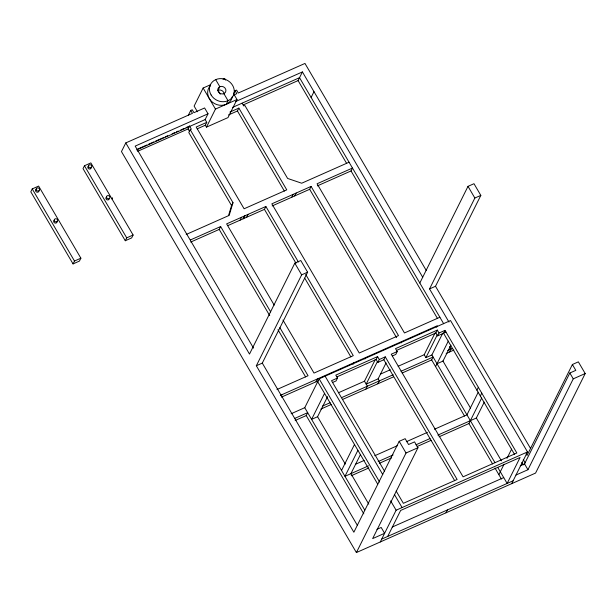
<?xml version="1.0" encoding="UTF-8"?>
<svg xmlns="http://www.w3.org/2000/svg" width="616" height="616" viewBox="0 0 616 616"><rect width="100%" height="100%" fill="white"/><g stroke="black" fill="none" stroke-linecap="round" stroke-linejoin="round"><path stroke-width="0.92" d="M228.551 215.561L231.554 205.552L232.994 202.664L190.236 129.676L191.353 129.183L189.52 126.057L186.04 127.604M232.994 202.664L229.167 215.4L186.201 234.457M32.24 188.912L30.8 191.799L73.05 263.91L79.441 261.076L80.881 258.189L38.631 186.078L32.24 188.912L74.49 261.022L73.05 263.91M84.469 165.743L83.029 168.63L125.279 240.74L131.67 237.907L133.11 235.019L90.86 162.909L84.469 165.743L126.719 237.853L125.279 240.74M136.644 149.95L205.143 119.566L208.023 113.791L204.604 107.962L193.948 112.682L192.238 109.764L190.744 110.426L192.454 113.344L125.787 142.92L121.468 151.582L356.395 552.56L535.573 473.073L585.2 373.542L578.355 361.861L572.387 364.51L527.08 455.386L526.11 453.73M111.981 198.968L112.566 197.798M188.388 115.154L190.744 110.426M210.58 84.715L203.126 88.026L194.117 106.091L197.436 111.758M137.614 151.328L188.08 128.944L189.52 126.057M190.236 129.676L188.796 132.563L231.554 205.552M220.289 94.163L218.033 90.321L219.835 86.71L215.692 79.641M197.205 128.829L205.336 125.217L206.768 122.345L205.143 119.566M205.336 125.217L206.46 127.135L215.461 109.086L237.006 99.53L233.68 93.855M210.241 85.87A12.682 11.265 26.5 0 0 210.703 100.516A12.682 11.265 26.5 0 0 226.234 104.304L228.028 100.701L223.885 93.624M233.911 93.116L235.089 90.76L236.583 90.098L238.292 93.016L304.966 63.44L426.249 270.447M237.006 99.53L227.997 117.594L206.46 127.135M228.498 114.953L237.437 110.988L238.877 108.1L286.771 189.851L244.098 208.778L196.204 127.027L206.768 122.345M190.706 242.065L219.204 229.422L220.644 226.534L270.663 311.904M422.707 277.238L302.418 71.926L298.098 80.588L243.274 104.905M240.109 220.151L241.549 217.263M243.097 218.826L244.537 215.939M243.628 218.588L245.068 215.708M246.616 217.263L248.055 214.383M311.119 97.467L313.991 91.692M227.812 225.602L264.433 209.363L265.873 206.475L298.406 262.008M291.738 197.251L293.178 194.363M294.725 195.927L296.165 193.039M272.149 205.936L309.656 189.304L311.095 186.417L398.506 335.605L359.251 353.014L271.841 203.827L311.095 186.417M376.915 529.36L381.181 527.465L384.607 533.302L372.657 538.6L417.979 447.709L414.553 441.872L408.577 444.521L405.159 438.677L399.191 441.325L353.869 532.224L256.333 365.75L262.3 363.101L307.623 272.203L300.785 260.522L294.81 263.171L249.495 354.069L125.787 142.92M317.356 185.886L351.035 170.948L352.475 168.06L317.071 183.768L404.473 332.956L439.886 317.248M256.333 365.75L301.655 274.844L307.623 272.203M281.32 396.065L282.036 394.625M316.008 381.805L317.448 378.917M291.099 413.752L304.751 407.692L319.142 378.832L450.535 320.551L527.512 451.928L511.68 483.675M295.141 420.482L306.237 415.561L307.677 412.674L294.756 418.403M324.547 393.393L311.596 419.373L317.571 416.724L327.596 396.612M377.593 356.587L376.153 359.475L377.862 362.393L379.302 359.505L377.593 356.587L335.789 375.129L337.499 378.047L336.059 380.934L332.648 382.451M352.991 364.272L353.715 362.824M364.942 358.974L365.658 357.526M338.415 392.762L364.48 381.204L375.344 359.421M377.469 361.5L366.189 384.122L367.398 386.186L365.958 389.073M419.827 283.014L468.006 186.355L473.981 183.707L480.827 195.388L435.512 286.271L429.545 288.919L448.956 322.045M377.862 362.393L383.837 359.744L385.277 356.856L457.118 479.479L403.365 503.318L396.157 491.021M364.48 381.204L366.189 384.122L378.132 378.825L386.07 362.901M377.901 383.768L379.34 380.888L378.132 378.825M401.208 342.889L401.925 341.441M437.314 330.091L435.882 332.979L437.591 335.897L439.031 333.01L437.314 330.091L395.51 348.641L397.22 351.559L395.78 354.446L392.369 355.956M429.545 288.919L474.859 198.036L480.827 195.388M341.534 470.462L354.485 444.49M357.904 450.327L344.952 476.307L368.491 465.865M360.529 454.385L350.92 473.658L368.784 504.142M436.613 327.181L437.329 325.733L280.334 395.38M398.144 366.274L424.201 354.708L435.065 332.925M424.201 354.708L425.91 357.634L437.191 335.004M425.91 357.634L431.885 354.978L442.75 333.194M397.22 351.559L391.245 354.208L463.086 476.83L516.839 452.983L444.998 330.361L443.558 333.248L437.591 335.897M402.179 373.003L431.654 359.929L433.094 357.041L401.016 371.271M435.574 366.628L448.294 341.118M450.927 345.168L442.989 361.091L437.013 363.74M449.572 351.982L451.012 349.095L449.557 346.6M356.395 552.56L406.029 453.006L417.979 447.709M380.288 541.957L396.119 510.21L527.512 451.928M387.703 536.428L400.654 510.448L520.096 457.465L507.145 483.437L497.89 467.644M476.915 390.182L478.355 387.295M478.232 392.207L466.951 414.83L434.457 429.244M480.334 396.019L481.774 393.131M439.069 436.806L468.93 423.554L481.65 398.044M437.876 435.081L476.345 418.018L484.284 402.102M445.984 512.82L447.424 509.933M498.868 474.651L504.065 464.218M506.991 458.358L511.588 449.141M520.258 465.773L524.532 463.879L569.838 373.003L575.814 370.355L572.387 364.51M516 475.021L527.951 469.715L573.257 378.84L585.2 373.542M226.234 104.304L228.813 102.71A12.682 11.265 26.5 0 0 232.363 96.389M445.976 332.032L443.558 333.248L514.445 454.231M223.007 79.202L224.663 78.471L225.618 80.088M233.518 95.133L236.798 93.678L235.089 90.76M208.023 113.791L135.174 146.108L253.515 348.109M235.705 101.509L302.418 71.926M137.314 149.218L146.885 144.968M148.625 144.198L153.846 141.88M155.586 141.11L163.417 137.638M165.157 136.868L167.768 135.705M172.118 133.78L174.728 132.617M176.469 131.847L178.209 131.077M180.819 129.922L184.299 128.374M232.679 107.353L299.538 77.693L443.682 323.739M229.937 112.066L238.877 108.1M74.49 261.022L80.881 258.189M126.719 237.853L133.11 235.019M349.056 162.224L301.701 183.221L287.61 178.44L244.852 105.451L243.728 105.952L242.103 103.172M190.421 239.947L220.644 226.534M265.873 206.475L226.619 223.885L274.205 305.113M276.961 389.512L308.054 375.729L279.887 327.65M281.458 397.127L318.595 380.65M336.96 376.861L376.153 359.475M396.681 350.365L435.882 332.979M337.499 378.047L331.524 380.696L384.63 471.34M379.302 359.505L385.277 356.856M439.031 333.01L444.998 330.361M380.765 373.981L390.321 369.739M322.314 406.183L330.114 402.718M341.387 397.72L393.216 374.736M447.632 350.596L452.722 348.333M320.874 409.07L331.277 404.45M342.55 399.453L393.509 376.846M446.161 353.492L453.846 350.088M355.409 464.31L364.187 460.414M374.728 455.74L397.566 445.607M406.344 441.71L427.427 432.363M378.147 461.577L393.085 454.955M415.916 444.821L429.968 438.592M351.243 475.76L368.807 467.968M379.348 463.294L391.645 457.842M417.117 446.538L431.169 440.309M392.184 527.08L503.726 477.6M381.728 539.077L513.12 480.788M218.033 90.321L219.026 90.028A4.166 3.704 26.5 0 1 224.139 94.14M468.006 186.355L474.859 198.036M294.81 263.171L301.655 274.844M569.838 373.003L573.257 378.84M435.512 286.271L530.622 448.594M523.269 459.567L525.209 462.87M524.532 463.879L527.951 469.715M298.098 80.588L346.646 163.448M351.035 170.948L437.476 318.48M521.829 462.462L523.284 464.934M470.508 408.062L442.873 360.899M476.345 418.018L501.447 460.868M431.885 354.978L494.995 462.701M431.654 359.929L464.549 416.07M468.93 423.554L492.592 463.933M495.002 468.052L501.432 479.032M309.656 189.304L396.581 337.66M383.837 359.744L454.708 480.703M237.437 110.988L284.369 191.083M203.126 88.026L215.461 109.086M305.69 274.436L353.276 355.663L314.021 373.073L282.944 320.035M264.433 209.363L295.996 263.232M304.735 278.155L350.866 356.895M399.191 441.325L406.029 453.006M188.08 128.944L189.459 131.285M325.117 376.184L382.728 474.512M394.34 494.34L402.086 507.561M319.142 378.832L379.602 482.02M390.644 500.87L396.119 510.21M317.702 381.72L377.7 484.114M219.204 229.422L269.708 315.623M277.962 329.714L305.644 376.954M317.571 416.724L345.314 464.079M304.751 407.692L364.749 510.087M306.237 415.561L363.81 513.829M262.3 363.101L357.411 525.433M91.153 167.19A1.756 1.563 26.5 0 1 89.043 168.953A1.756 1.563 26.5 0 1 88.281 166.212M88.635 165.989A1.756 1.563 26.5 0 1 89.05 165.866M57.026 221.244A1.756 1.563 26.5 0 1 55.948 223.061A1.756 1.563 26.5 0 1 53.8 222.037A1.756 1.563 26.5 0 1 54.508 220.051M109.309 198.498A1.756 1.563 26.5 0 1 106.722 199.646A1.756 1.563 26.5 0 1 106.737 196.881M38.985 190.775A1.756 1.563 26.5 0 1 37.407 192.223A1.756 1.563 26.5 0 1 35.566 190.744A1.756 1.563 26.5 0 1 36.821 189.035M218.326 91.738A4.166 3.704 26.5 0 0 225.387 92.377A4.166 3.704 26.5 0 0 221.875 86.386A4.166 3.704 26.5 0 0 218.326 91.738M211.088 94.949A12.682 11.265 26.5 0 0 232.586 96.897A12.682 11.265 26.5 0 0 221.906 78.663A12.682 11.265 26.5 0 0 211.088 94.949M88.581 166.944A1.756 1.563 26.5 0 0 91.561 167.213A1.756 1.563 26.5 0 0 90.082 164.688A1.756 1.563 26.5 0 0 88.581 166.944M54.454 220.998A1.756 1.563 26.5 0 0 57.434 221.275A1.756 1.563 26.5 0 0 55.948 218.742A1.756 1.563 26.5 0 0 54.454 220.998M36.352 190.113A1.756 1.563 26.5 0 0 39.332 190.382A1.756 1.563 26.5 0 0 37.853 187.857A1.756 1.563 26.5 0 0 36.352 190.113M106.684 197.836A1.756 1.563 26.5 0 0 109.663 198.106A1.756 1.563 26.5 0 0 108.177 195.572A1.756 1.563 26.5 0 0 106.684 197.836"/></g></svg>
